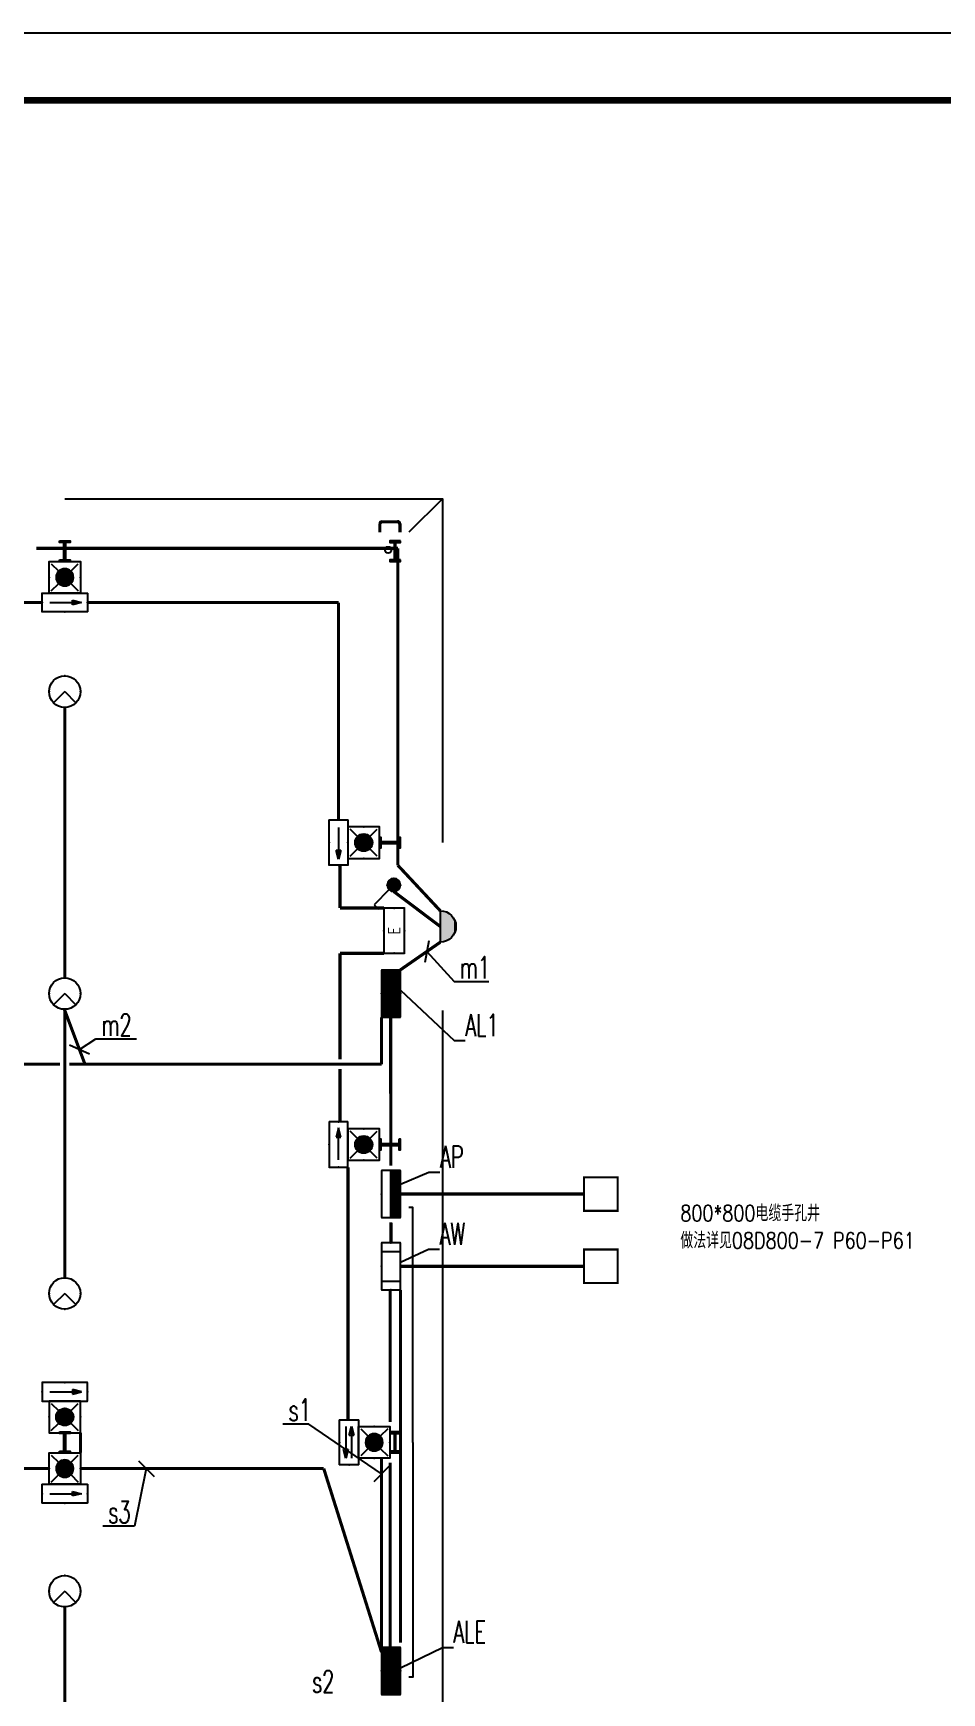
# Model space of a CAD drawing. Extents: x 921423 to 1291758, y 534425 to 1049953.
# Drawn here: x 1172514 to 1194172, y 743847 to 783419 of the extents above; entities that cross this region are included whole.
import ezdxf
from ezdxf.enums import TextEntityAlignment as Align

# ---------------------------------------------------------------- set-up
doc = ezdxf.new("R2010")
doc.units = 0
doc.header["$LTSCALE"] = 1000
doc.header["$MEASUREMENT"] = 0
doc.linetypes.add('DASH', pattern=[0.35, 0.25, -0.1])
for name, color, linetype in [('AXIS', 3, 'Continuous'), ('BEAM', 7, 'Continuous'), ('DIM-应急', 3, 'Continuous'), ('DIM-照明', 3, 'Continuous'), ('DIM-箱柜', 3, 'Continuous'), ('DIM_IDEN', 3, 'Continuous'), ('EQUIP-照明', 3, 'Continuous'), ('EQUIP-箱柜', 3, 'Continuous'), ('PUB_TITLE', 4, 'Continuous'), ('TEL_TEXT', 7, 'Continuous'), ('WIRE-应急', 2, 'DASH'), ('WIRE-照明', 1, 'Continuous'), ('刚柱', 2, 'Continuous'), ('卫浴', 7, 'Continuous'), ('散水', 32, 'Continuous')]:
    doc.layers.add(name, color=color, linetype=linetype)
doc.layers.add('中文', color=7, linetype='Continuous', lineweight=13)
doc.styles.add('_TEL_ATTDEF', font='GBENOR', dxfattribs={"width": 0.8, "height": 3, "bigfont": 'GBCBIG'})
doc.styles.add('_TEL_DIM', font='SIMPLEX', dxfattribs={"width": 0.8, "height": 3.5, "bigfont": 'HZTXT'})
doc.styles.get("Standard").update_dxf_attribs({"font": 'gbenor.shx', "bigfont": 'gbcbig.shx'})

# ---------------------------------------------------------------- blocks, each defined once
blk = doc.blocks.new('sdhfxdhnfdhx')
h = blk.add_hatch(color=256)
h.paths.add_polyline_path([(3050366, 936899), (3050616, 936899), (3050616, 936859), (3050366, 936859)])
h.paths.add_polyline_path([(3050511, 937319), (3050511, 936899), (3050471, 936899), (3050471, 937319)])
h.paths.add_polyline_path([(3050366, 937359), (3050616, 937359), (3050616, 937319), (3050366, 937319)])
for points in [[(3050366, 937359), (3050616, 937359), (3050616, 937319), (3050366, 937319)], [(3050511, 937319), (3050511, 936899), (3050471, 936899), (3050471, 937319)], [(3050366, 936899), (3050616, 936899), (3050616, 936859), (3050366, 936859)]]:
    blk.add_lwpolyline(points, close=True)
blk = doc.blocks.new('A$C35DB12B6')
at = {"layer": 'BEAM', "linetype": 'ByBlock'}
for p, q in [((39, 500), (239, 500)), ((39, 473), (239, 473)), ((279, 433), (280, 67)), ((306, 433), (307, 67)), ((240, 27), (40, 27)), ((240, 0), (40, 0))]:
    blk.add_line(p, q, dxfattribs=at)
for centre, radius, start, end in [((239, 433), 66.7, 0, 90), ((239, 433), 40, 0, 90), ((240, 67), 40, 270, 0), ((240, 67), 66.7, 270, 0)]:
    blk.add_arc(centre, radius, start, end, dxfattribs=at)
at = {"layer": 'DIM_IDEN'}
blk.add_circle((0, 0), 0, dxfattribs=at)
blk = doc.blocks.new('$equip$00002534')
for p, q in [((-0.72, 0.66), (-0.72, 0)), ((0.72, 0.66), (-0.72, 0.66)), ((0.72, 0), (0.72, 0.66)), ((-0.72, 0), (0.72, 0))]:
    blk.add_line(p, q)
at = {"const_width": 0.04}
blk.add_lwpolyline([(-0.72, 0.66), (-0.72, 0), (0.72, 0), (0.72, 0.66), (-0.72, 0.66), (-0.72, 0)], dxfattribs=at)
for p in [(0, 0.66), (-0.72, 0.33), (0, 0), (0.72, 0.33)]:
    blk.add_point(p)
at = {"color": 7, "style": '_TEL_DIM'}
blk.add_attdef('$TEXT$', text='', height=0.4, dxfattribs=at).set_placement((0, 0.33), align=Align.MIDDLE_CENTER)
at = {"color": 7, "style": '_TEL_DIM', "flags": 1}
blk.add_attdef('A', text='', height=0.00002, dxfattribs=at).set_placement((0, 0), align=Align.MIDDLE_CENTER)
blk = doc.blocks.new('$equip$00002831')
for q in [(-0.354, -0.354), (0.354, -0.354)]:
    blk.add_line((0, 0), q)
at = {"const_width": 0.04}
blk.add_lwpolyline([(0.5, 0, 1), (-0.5, 0, 1), (0.5, 0, -2.700563)], format="xyb", dxfattribs=at)
blk.add_circle((0, 0), 0.5)
for p in [(-0.5, 0), (0, 0.5), (0.5, 0), (0, -0.5)]:
    blk.add_point(p)
at = {"color": 7, "style": '_TEL_DIM', "flags": 1}
for tag in ['A', 'REMARK']:
    blk.add_attdef(tag, text='', height=0.00002, dxfattribs=at).set_placement((0, 0), align=Align.MIDDLE_CENTER)
blk = doc.blocks.new('$equip$00002604')
blk.add_hatch(color=256).paths.add_polyline_path([(0.275, 0.5, 1), (-0.274, 0.5, 1)])
for p, q in [((-0.429, 0.929), (-0.194, 0.694)), ((0.194, 0.694), (0.429, 0.929)), ((-0.429, 0.071), (-0.194, 0.306)), ((0.194, 0.306), (0.429, 0.071))]:
    blk.add_line(p, q)
at = {"const_width": 0.04}
blk.add_lwpolyline([(-0.5, 1), (-0.5, 0), (0.5, 0), (0.5, 1), (-0.5, 1), (-0.5, 0)], dxfattribs=at)
blk.add_lwpolyline([(-0.5, 1), (-0.5, 0), (0.5, 0), (0.5, 1)], close=True)
blk.add_circle((0, 0.5), 0.275)
for p in [(0, 1), (-0.5, 0.5), (0, 0), (0.5, 0.5)]:
    blk.add_point(p)
at = {"color": 7, "style": '_TEL_DIM', "flags": 1}
blk.add_attdef('A', text='', height=0.000025, dxfattribs=at).set_placement((0, 0), align=Align.MIDDLE_CENTER)
blk = doc.blocks.new('$equip$00002540')
blk.add_hatch(color=256).paths.add_polyline_path([(0.24, 0.372), (0.24, 0.228), (0.528, 0.3)])
for p, q in [((-0.72, 0.6), (-0.72, 0)), ((0.72, 0.6), (-0.72, 0.6)), ((0.72, 0), (0.72, 0.6)), ((-0.72, 0), (0.72, 0)), ((0.24, 0.372), (0.24, 0.228)), ((0.528, 0.3), (0.24, 0.372)), ((0.24, 0.228), (0.528, 0.3))]:
    blk.add_line(p, q)
at = {"color": 7}
blk.add_line((-0.48, 0.3), (0.48, 0.3), dxfattribs=at)
at = {"const_width": 0.04}
blk.add_lwpolyline([(-0.72, 0.6), (-0.72, 0), (0.72, 0), (0.72, 0.6), (-0.72, 0.6), (-0.72, 0)], dxfattribs=at)
for p in [(0, 0.6), (-0.72, 0.3), (0, 0), (0.72, 0.3)]:
    blk.add_point(p)
at = {"color": 7, "style": '_TEL_DIM', "flags": 1}
blk.add_attdef('A', text='', height=0.00002, dxfattribs=at).set_placement((0, 0), align=Align.MIDDLE_CENTER)
blk = doc.blocks.new('$equip$00002542')
h = blk.add_hatch(color=256)
h.paths.add_polyline_path([(-0.215, 0.29), (-0.503, 0.218), (-0.215, 0.218)])
h.paths.add_polyline_path([(-0.215, 0.218), (-0.503, 0.218), (-0.215, 0.146)])
h.paths.add_polyline_path([(0.215, 0.472), (0.215, 0.328), (0.503, 0.4)])
for p, q in [((-0.72, 0.6), (-0.72, 0)), ((0.72, 0.6), (-0.72, 0.6)), ((0.72, 0), (0.72, 0.6)), ((-0.72, 0), (0.72, 0)), ((-0.215, 0.29), (-0.503, 0.218)), ((-0.503, 0.218), (-0.215, 0.146)), ((-0.215, 0.146), (-0.215, 0.29)), ((0.215, 0.472), (0.215, 0.328)), ((0.503, 0.4), (0.215, 0.472)), ((0.215, 0.328), (0.503, 0.4))]:
    blk.add_line(p, q)
at = {"color": 7}
for p, q in [((-0.505, 0.4), (0.455, 0.4)), ((-0.503, 0.218), (0.505, 0.218))]:
    blk.add_line(p, q, dxfattribs=at)
at = {"const_width": 0.04}
blk.add_lwpolyline([(-0.72, 0.6), (-0.72, 0), (0.72, 0), (0.72, 0.6), (-0.72, 0.6), (-0.72, 0)], dxfattribs=at)
for p in [(0, 0.6), (-0.72, 0.3), (0, 0), (0.72, 0.3)]:
    blk.add_point(p)
at = {"color": 7, "style": '_TEL_DIM', "flags": 1}
blk.add_attdef('A', text='', height=0.00002, dxfattribs=at).set_placement((0, 0), align=Align.MIDDLE_CENTER)
blk = doc.blocks.new('$equip$00002944')
for p, q in [((-0.75, 0.6), (-0.75, 0)), ((0.75, 0.6), (-0.75, 0.6)), ((-0.469, 0.6), (-0.469, 0)), ((0.469, 0.6), (0.469, 0)), ((0.75, 0), (0.75, 0.6)), ((-0.75, 0), (0.75, 0))]:
    blk.add_line(p, q)
at = {"const_width": 0.04}
blk.add_lwpolyline([(-0.75, 0.6), (-0.75, 0), (0.75, 0), (0.75, 0.6), (-0.75, 0.6), (-0.75, 0)], dxfattribs=at)
for p in [(0, 0.6), (-0.75, 0.3), (0, 0), (0.75, 0.3)]:
    blk.add_point(p)
at = {"style": '_TEL_DIM', "flags": 1}
for tag in ['A', 'REMARK']:
    blk.add_attdef(tag, text='', height=0.00002, dxfattribs=at).set_placement((0, 0), align=Align.MIDDLE_CENTER)
blk = doc.blocks.new('*X15')
at = {"color": 0}
for p, q in [((-250, 33), (-83, 200)), ((-250, 68), (-118, 200)), ((-250, 104), (-154, 200)), ((-250, 139), (-189, 200)), ((-250, 174), (-224, 200)), ((-247, 0), (-47, 200)), ((-212, 0), (-12, 200)), ((-177, 0), (23, 200)), ((-141, 0), (59, 200)), ((-106, 0), (94, 200)), ((-71, 0), (129, 200)), ((-35, 0), (165, 200)), ((0, 0), (200, 200)), ((35, 0), (235, 200)), ((71, 0), (250, 179)), ((106, 0), (250, 144)), ((141, 0), (250, 109)), ((177, 0), (250, 73)), ((212, 0), (250, 38)), ((247, 0), (250, 3))]:
    blk.add_line(p, q, dxfattribs=at)
blk = doc.blocks.new('$equip$00002943')
for p, q in [((-0.75, 0.6), (-0.75, 0)), ((0.75, 0.6), (-0.75, 0.6)), ((0.75, 0), (0.75, 0.6)), ((-0.75, 0), (0.75, 0))]:
    blk.add_line(p, q)
for points, const_width in [([(-0.75, 0.3), (0.75, 0.3)], 0.6), ([(-0.75, 0.6), (-0.75, 0), (0.75, 0), (0.75, 0.6), (-0.75, 0.6), (-0.75, 0)], 0.04)]:
    blk.add_lwpolyline(points, dxfattribs=dict(const_width=const_width))
for p in [(0, 0.6), (-0.75, 0.3), (0, 0), (0.75, 0.3)]:
    blk.add_point(p)
at = {"xscale": 0.00300000000061118, "yscale": 0.00300000000061118, "zscale": 0.00300000000061118}
blk.add_blockref('*X15', (0, 0), dxfattribs=at)
at = {"style": '_TEL_DIM', "flags": 1}
for tag in ['A', 'REMARK']:
    blk.add_attdef(tag, text='', height=0.00002, dxfattribs=at).set_placement((0, 0), align=Align.MIDDLE_CENTER)
blk = doc.blocks.new('*X13')
at = {"color": 0}
for p, q in [((-250, 33), (-183, 100)), ((-250, 68), (-218, 100)), ((-247, 0), (-147, 100)), ((-212, 0), (-112, 100)), ((-177, 0), (-77, 100)), ((-141, 0), (-41, 100)), ((-106, 0), (-6, 100)), ((-71, 0), (29, 100)), ((-35, 0), (65, 100)), ((0, 0), (100, 100)), ((35, 0), (135, 100)), ((71, 0), (171, 100)), ((106, 0), (206, 100)), ((141, 0), (241, 100)), ((177, 0), (250, 73)), ((212, 0), (250, 38)), ((247, 0), (250, 3))]:
    blk.add_line(p, q, dxfattribs=at)
blk = doc.blocks.new('$equip$00002929')
for p, q in [((-0.75, 0.6), (-0.75, 0)), ((0.75, 0.6), (-0.75, 0.6)), ((0.75, 0), (0.75, 0.6)), ((-0.75, 0.3), (0.75, 0.3)), ((-0.75, 0), (0.75, 0))]:
    blk.add_line(p, q)
for points, const_width in [([(-0.75, 0.6), (-0.75, 0), (0.75, 0), (0.75, 0.6), (-0.75, 0.6), (-0.75, 0)], 0.04), ([(-0.75, 0.15), (0.75, 0.15)], 0.3)]:
    blk.add_lwpolyline(points, dxfattribs=dict(const_width=const_width))
for p in [(0, 0.6), (-0.75, 0.3), (0, 0), (0.75, 0.3)]:
    blk.add_point(p)
at = {"xscale": 0.00300000000061118, "yscale": 0.00300000000061118, "zscale": 0.00300000000061118}
blk.add_blockref('*X13', (0, 0), dxfattribs=at)
at = {"style": '_TEL_DIM', "flags": 1}
for tag in ['A', 'REMARK']:
    blk.add_attdef(tag, text='', height=0.00002, dxfattribs=at).set_placement((0, 0), align=Align.MIDDLE_CENTER)
blk = doc.blocks.new('$equip$00001168')
blk.add_line((-0.5, 0), (0.5, 0))
blk.add_arc((0, 0), 0.5, 180, 0)
for p in [(-0.5, 0), (0, 0), (0.5, 0), (0, -0.5)]:
    blk.add_point(p)
for points in [[(0.433, -0.25), (-0.433, -0.25), (0.5, 0), (-0.5, 0)], [(0.25, -0.433), (-0.25, -0.433), (0.433, -0.25), (-0.433, -0.25)], [(0, -0.5), (0, -0.5), (0.25, -0.433), (-0.25, -0.433)]]:
    blk.add_solid(points)
at = {"flags": 9}
blk.add_attdef('A', (0, 0), '', height=0.00002, dxfattribs=at)
blk = doc.blocks.new('$equip$00001962')
for p, q in [((0.147, 0.356), (0.625, 0.833)), ((0.625, 0.833), (0.766, 0.692))]:
    blk.add_line(p, q)
blk.add_circle((0, 0.208), 0.208)
for p in [(-0.208, 0.208), (0, 0.417), (0, 0), (0.208, 0.208)]:
    blk.add_point(p)
for points in [[(-0.18, 0.313), (0.18, 0.313), (-0.208, 0.208), (0.208, 0.208)], [(-0.18, 0.104), (0.18, 0.104), (-0.208, 0.208), (0.208, 0.208)], [(-0.104, 0.389), (0.104, 0.389), (-0.18, 0.313), (0.18, 0.313)], [(-0.104, 0.028), (0.104, 0.028), (-0.18, 0.104), (0.18, 0.104)], [(0, 0.417), (0, 0.417), (-0.104, 0.389), (0.104, 0.389)], [(0, 0), (0, 0), (-0.104, 0.028), (0.104, 0.028)]]:
    blk.add_solid(points)
at = {"layer": 'TEL_TEXT', "style": '_TEL_DIM', "flags": 1}
blk.add_attdef('A', text='', height=0.00002, dxfattribs=at).set_placement((0, 0), align=Align.MIDDLE_CENTER)

msp = doc.modelspace()

# ---------------------------------------------------------------- linework, layer by layer
at = {"color": 8}
for points in [[(1181567, 749819), (1181567, 755419), (1181467, 755419)], [(1181567, 749819), (1181567, 744219), (1181467, 744219)]]:
    msp.add_lwpolyline(points, dxfattribs=at)
at = {"layer": 'DIM-应急'}
for p, q in [((1175024, 749379), (1175395, 749008)), ((1181002, 749250), (1180631, 748879))]:
    msp.add_line(p, q, dxfattribs=at)
for points in [[(1179083, 750253), (1178468, 750253)], [(1180817, 749065), (1179083, 750253)], [(1175209, 749194), (1174929, 747818)], [(1174929, 747818), (1174171, 747818)]]:
    msp.add_lwpolyline(points, dxfattribs=at)
at = {"layer": 'DIM-照明'}
for p, q in [((1181942, 761779), (1181849, 761263)), ((1173857, 759073), (1173379, 759291))]:
    msp.add_line(p, q, dxfattribs=at)
for points in [[(1181895, 761521), (1182549, 760806)], [(1182549, 760806), (1183372, 760806)], [(1173618, 759182), (1174009, 759440)], [(1174009, 759440), (1174975, 759440)]]:
    msp.add_lwpolyline(points, dxfattribs=at)
at = {"layer": 'DIM-箱柜'}
for p, q in [((1181267, 760598), (1182552, 759401)), ((1182552, 759401), (1182814, 759401)), ((1181267, 755978), (1181946, 756258)), ((1181946, 756258), (1182209, 756258)), ((1181267, 754112), (1181937, 754422)), ((1181937, 754422), (1182200, 754422)), ((1181267, 744446), (1182267, 744931)), ((1182267, 744931), (1182529, 744931))]:
    msp.add_line(p, q, dxfattribs=at)
at = {"layer": 'PUB_TITLE'}
msp.add_lwpolyline([(1096949, 716219), (1215829, 716219), (1215829, 783419), (1096949, 783419)], close=True, dxfattribs=at)
at = {"layer": 'PUB_TITLE', "const_width": 160}
msp.add_lwpolyline([(1100949, 717819), (1214229, 717819), (1214229, 781819), (1100949, 781819)], close=True, dxfattribs=at)
at = {"layer": 'WIRE-应急', "linetype": 'DASH', "const_width": 75}
for points in [[(1165807, 769844), (1172727, 769844)], [(1173807, 769844), (1179792, 769844)], [(1179792, 764659), (1179792, 769844)], [(1179828, 762559), (1179828, 763579)], [(1179828, 762559), (1180872, 762559)], [(1179828, 758948), (1179828, 761479)], [(1179828, 761479), (1180872, 761479)], [(1179828, 757459), (1179828, 758723)], [(1180017, 750359), (1180017, 756379)], [(1173642, 750049), (1173642, 749569)], [(1165642, 749194), (1172892, 749194)], [(1173642, 749194), (1179439, 749194)], [(1179439, 749194), (1180817, 744817)], [(1180817, 744896), (1180817, 749444)]]:
    msp.add_lwpolyline(points, dxfattribs=at)
at = {"layer": 'WIRE-照明', "linetype": 'Continuous', "const_width": 75}
for points in [[(1172589, 771135), (1181207, 771135)], [(1181207, 771135), (1181207, 763577)], [(1173267, 760894), (1173267, 767344)], [(1181207, 763577), (1182217, 762494)], [(1182217, 762119), (1181110, 762952)], [(1181261, 761081), (1182217, 761744)], [(1173257, 760144), (1173748, 758835)], [(1173267, 753744), (1173267, 760144)], [(1180817, 758835), (1180817, 759956)], [(1181034, 759956), (1181039, 756414)], [(1165379, 758835), (1173154, 758835)], [(1173379, 758835), (1180817, 758835)], [(1181267, 755739), (1185644, 755739)], [(1181041, 755064), (1181042, 754579)], [(1181267, 754017), (1185644, 754017)], [(1181022, 750306), (1181022, 753454)], [(1181267, 745042), (1181267, 753454)], [(1181022, 744929), (1181022, 749331)], [(1173267, 739494), (1173267, 745894)]]:
    msp.add_lwpolyline(points, dxfattribs=at)
at = {"layer": '中文', "const_width": 50}
for points in [[(1185644, 756139), (1185644, 755339), (1186444, 755339), (1186444, 756139), (1185644, 756139)], [(1185644, 754417), (1185644, 753617), (1186444, 753617), (1186444, 754417), (1185644, 754417)]]:
    msp.add_lwpolyline(points, dxfattribs=at)
at = {"layer": '卫浴', "color": 8}
msp.add_circle((1180975, 771099), 75, dxfattribs=at)
at = {"layer": '散水', "color": 8}
msp.add_line((1182267, 772319), (1181467, 771519), dxfattribs=at)
for points in [[(1173267, 772319), (1182267, 772319), (1182267, 764119)], [(1182267, 760119), (1182267, 739519)]]:
    msp.add_lwpolyline(points, dxfattribs=at)

# ---------------------------------------------------------------- block references
at = {"layer": 'AXIS', "color": 8, "rotation": 90}
msp.add_blockref('A$C35DB12B6', (1181267, 771479), dxfattribs=at)
at = {"layer": 'EQUIP-照明', "yscale": 750, "zscale": 750}
for name, p, xscale, rotation in [('$equip$00002604', (1173267, 770819), -750, 180), ('$equip$00002540', (1173267, 770069), -750, 180), ('$equip$00002540', (1180017, 764119), -750, 90), ('$equip$00002604', (1180767, 764119), 750, 90.00000000000001), ('$equip$00001962', (1181267, 763108), -750, 90), ('$equip$00001168', (1182217, 762119), -750, 90), ('$equip$00002540', (1180017, 756919), 750, 90.00000000000001), ('$equip$00002604', (1180767, 756919), 750, 90.00000000000001), ('$equip$00002542', (1180267, 749819), -750, 90), ('$equip$00002604', (1181017, 749819), -750, 90), ('$equip$00002604', (1173267, 749569), -750, 180), ('$equip$00002540', (1173267, 748819), -750, 180)]:
    msp.add_blockref(name, p, dxfattribs=dict(at, xscale=xscale, rotation=rotation))
at = {"layer": 'EQUIP-照明', "xscale": 750, "yscale": 750, "zscale": 750}
for name, p in [('$equip$00002831', (1173267, 767719)), ('$equip$00002831', (1173267, 760519)), ('$equip$00002831', (1173267, 753369)), ('$equip$00002540', (1173267, 750799)), ('$equip$00002604', (1173267, 750049)), ('$equip$00002831', (1173267, 746269))]:
    msp.add_blockref(name, p, dxfattribs=at)
at = {"layer": 'EQUIP-照明'}
ref = msp.add_blockref('$equip$00002534', (1181367, 762019), dxfattribs=dict(at, xscale=750, yscale=750, zscale=750, rotation=90))
ref.add_attrib('$TEXT$', 'E', dxfattribs={"layer": '0', "color": 7, "height": 300, "rotation": 90, "style": '_TEL_ATTDEF'}).set_placement((1181119, 762019), align=Align.MIDDLE_CENTER)
at = {"layer": 'EQUIP-箱柜', "xscale": 750, "yscale": 750, "zscale": 750, "rotation": 90}
for name, p in [('$equip$00002943', (1181267, 760519)), ('$equip$00002929', (1181267, 755739)), ('$equip$00002944', (1181267, 754017)), ('$equip$00002943', (1181267, 744367))]:
    msp.add_blockref(name, p, dxfattribs=at)
at = {"layer": '刚柱', "color": 8}
for p in [(-1877224, -166041), (-1877224, -187291)]:
    msp.add_blockref('sdhfxdhnfdhx', p, dxfattribs=at)
at = {"layer": '刚柱', "color": 8, "xscale": -1}
for p in [(4231632, -166041), (4231632, -187291)]:
    msp.add_blockref('sdhfxdhnfdhx', p, dxfattribs=at)
at = {"layer": '刚柱', "color": 8, "xscale": -1, "rotation": 90}
for p in [(2118126, 3814610), (2118126, 3807410)]:
    msp.add_blockref('sdhfxdhnfdhx', p, dxfattribs=at)

# ---------------------------------------------------------------- texts
at = {"layer": 'DIM-应急', "color": 7, "style": '_TEL_DIM', "width": 0.64}
for s, p in [('s1', (1178600, 750328)), ('s3', (1174302, 747893)), ('s2', (1179158, 743852))]:
    msp.add_text(s, height=525, dxfattribs=at).set_placement(p)
at = {"layer": 'DIM-照明', "color": 7, "style": '_TEL_DIM', "width": 0.64}
for s, p in [('m1', (1182680, 760881)), ('m2', (1174140, 759515))]:
    msp.add_text(s, height=525, dxfattribs=at).set_placement(p)
at = {"layer": 'DIM-箱柜', "color": 7, "style": '_TEL_DIM', "width": 0.64}
for s, p in [('AL1', (1182814, 759506)), ('AP', (1182209, 756363)), ('AW', (1182200, 754527)), ('ALE', (1182529, 745036))]:
    msp.add_text(s, height=525, dxfattribs=at).set_placement(p)
at = {"layer": '中文', "style": '_TEL_DIM', "width": 0.8}
for s, p in [('800*800电缆手孔井', (1187940, 755091)), ('做法详见08D800-7 P60-P61', (1187940, 754441))]:
    msp.add_text(s, height=384, dxfattribs=at).set_placement(p)

doc.saveas('drawing.dxf')
